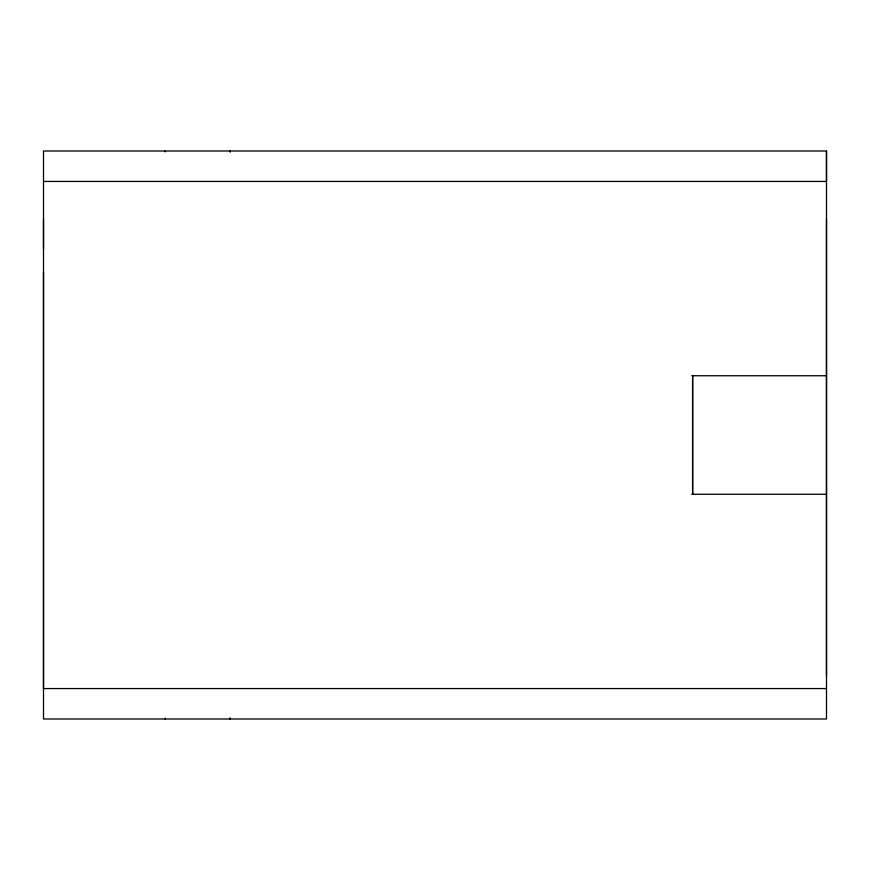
<?xml version="1.0" encoding="UTF-8"?>
<svg xmlns="http://www.w3.org/2000/svg" width="870" height="870" viewBox="0 0 870 870"><rect width="100%" height="100%" fill="white"/><g stroke="black" fill="none" stroke-linecap="round" stroke-linejoin="round"><path stroke-width="1.3" d="M165.213 718.99L165.213 718.109M826.5 675.381L826.5 151.01L43.5 151.01L43.5 688.561L826.5 688.561M43.5 181.438L826.5 181.438L826.5 151.01M691.77 375.742L826.5 375.742M691.77 494.269L826.5 494.269M826.5 218.968L826.5 718.99L43.5 718.99L43.5 272.506M165.213 151.01L165.213 151.88M43.5 218.968L43.5 249.396M230.126 718.109L230.126 718.99L230.126 718.109M230.126 151.01L230.126 151.88L230.126 151.01M692.618 375.742L692.618 494.269L692.618 375.742"/></g></svg>
